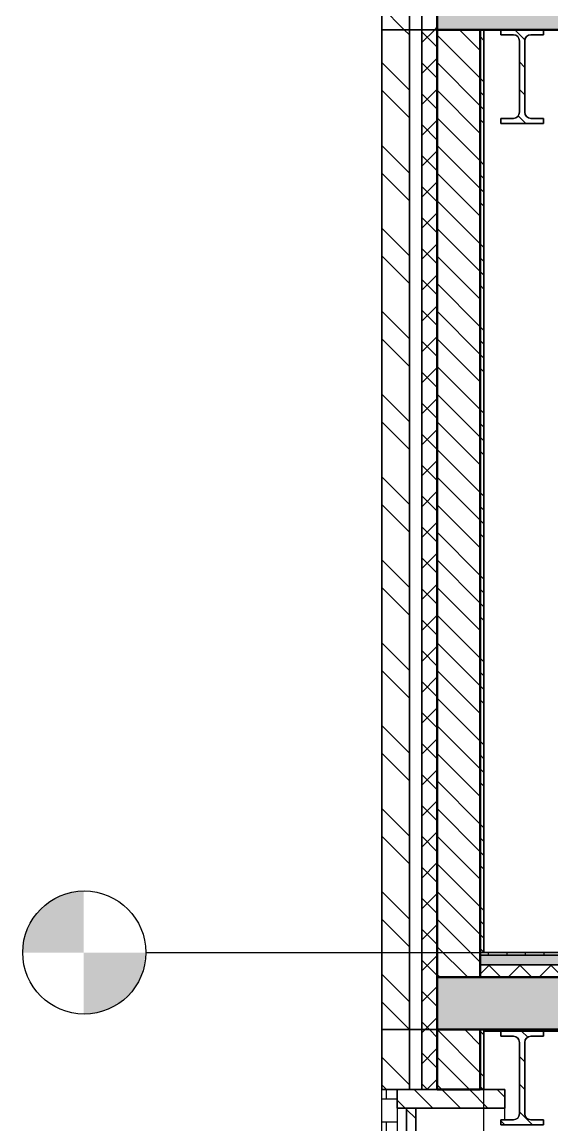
# Model space of a CAD drawing. Header units: millimetres. Extents: x -100 to 224448, y 0 to 22177.
# Drawn here: x 154666 to 156388, y 13040 to 16625 of the extents above; entities that cross this region are included whole.
import ezdxf

# ---------------------------------------------------------------- set-up
doc = ezdxf.new("R2010")
doc.units = ezdxf.units.MM
doc.linetypes.add('DASHED', pattern=[19.05, 12.7, -6.35])
doc.layers.get('0').update_dxf_attribs({"true_color": 0xdfdfdf})
for name, color, linetype in [('Background_0', 7, 'Continuous'), ('Background_Front bricks', 7, 'Continuous'), ('Background_GLASS', 161, 'Continuous'), ('Background_WINDOW_FRAME', 253, 'Continuous'), ('Boundary_0', 7, 'Continuous'), ('Boundary_Air', 7, 'Continuous'), ('Boundary_Cavity Wall_ Front', 7, 'Continuous'), ('Boundary_Floor_ Ceramic Tiles', 7, 'Continuous'), ('Boundary_Front bricks', 7, 'Continuous'), ('Boundary_GLASS', 161, 'Continuous'), ('Boundary_Gypsum Board', 54, 'Continuous'), ('Boundary_Insulation_ Extruded Polystyrene', 42, 'Continuous'), ('Boundary_Insulation_ Polyurethane Foam', 42, 'Continuous'), ('Boundary_Screed', 7, 'Continuous'), ('Boundary_WINDOW_FRAME', 253, 'Continuous'), ('Elevation_Front bricks', 7, 'Continuous'), ('Elevation_Gypsum Board', 7, 'Continuous'), ('Fill_0', 7, 'Continuous'), ('Fill_Concrete_ Reinforced', 85, 'Continuous'), ('Fill_Floor_ Ceramic Tiles', 251, 'Continuous'), ('Fill_Front bricks', 7, 'Continuous'), ('Fill_GLASS', 161, 'Continuous'), ('Fill_Gypsum Board', 251, 'Continuous'), ('Fill_Insulation_ Extruded Polystyrene', 42, 'Continuous'), ('Fill_Insulation_ Polyurethane Foam', 42, 'Continuous'), ('Fill_Screed', 251, 'Continuous'), ('Fill_Supporting Wall_ Brick', 11, 'Continuous'), ('Fill_WINDOW_FRAME', 253, 'Continuous'), ('Viewport border', 7, 'Continuous')]:
    doc.layers.add(name, color=color, linetype=linetype)
for name, color, linetype, lineweight in [('Background_Air', 7, 'Continuous', 9), ('Background_Concrete_ Reinforced', 7, 'Continuous', 9), ('Background_Floor_ Ceramic Tiles', 7, 'Continuous', 9), ('Background_Gypsum Board', 7, 'Continuous', 9), ('Background_Insulation_ Extruded Polystyrene', 7, 'Continuous', 9), ('Background_Insulation_ Polyurethane Foam', 7, 'Continuous', 9), ('Background_Screed', 7, 'Continuous', 9), ('Background_Supporting Wall_ Brick', 7, 'Continuous', 9), ('Boundary_Concrete_ Reinforced', 99, 'Continuous', 50), ('Boundary_Supporting Wall_ Brick', 14, 'Continuous', 50)]:
    doc.layers.add(name, color=color, linetype=linetype, lineweight=lineweight)
doc.layers.add('BIM_ROOM_LINES', color=7, linetype='Continuous', plot=False)
doc.styles.get("Standard").update_dxf_attribs({"font": 'arial.ttf'})
pattern_1 = [(45, (-3002.4, -5250), (-44.90128, 44.90128), [])]
pattern_2 = [(45, (-3002.4, -5250), (-50.28943, 50.28943), []), (135, (-3002.4, -5250), (-50.28943, -50.28943), [])]
pattern_3 = [(45, (-3002.4, -5250), (-134.7038, 134.7038), []), (45, (-2957.5, -5250), (-134.7038, 134.7038), []), (45, (-2912.6, -5250), (-134.7038, 134.7038), []), (45, (-2867.7, -5250), (-134.7038, 134.7038), [])]
pattern_4 = [(15, (-3002.4, -5250), (287.368, 497.736), [50.8, -355.6]), (105, (-3002.4, -5250), (-497.736, 287.368), [50.8, -355.6]), (150, (-2953.33, -5236.85), (-392.5523, -105.184), [71.842, -502.894]), (15, (-3012.5, -5016.04), (287.368, 497.736), [50.8, -355.6]), (60, (-2981.4, -5034), (-105.184, 392.5523), [35.921, -538.8154]), (150, (-2981.4, -5034), (-392.5523, -105.184), [35.921, -538.8154]), (15, (-2891.6, -4878.46), (287.368, 497.736), [71.842, -334.558]), (60, (-2891.6, -4878.46), (-105.184, 392.5523), [50.8, -523.9364]), (150, (-2822.2, -4859.87), (-392.5523, -105.184), [50.8, -523.9364]), (105, (-2758.8, -5079.55), (-497.736, 287.368), [50.8, -355.6]), (60, (-2758.82, -5079.55), (-105.184, 392.5523), [35.921, -538.8154]), (150, (-2740.86, -5048.44), (-392.5523, -105.184), [35.921, -538.8154]), (15, (-2979.63, -5138.7), (287.368, 497.736), [25.4, -340.36]), (15, (-2711.5, -4961.7), (287.368, 497.736), [25.4, -340.36]), (105, (-2847.33, -4945.5), (-497.736, 287.368), [25.4, -340.36]), (150, (-2739.1, -5153.15), (-392.5523, -105.184), [35.921, -538.8154]), (150, (-2983.15, -4929.3), (-392.5523, -105.184), [35.921, -538.8154]), (60, (-2852.9, -5071.9), (-105.184, 392.5523), [35.921, -538.8154]), (105, (-2880.6, -5164.77), (-497.736, 287.368), [6.35, -400.05]), (105, (-2906.6, -4994.24), (-497.736, 287.368), [6.35, -400.05]), (105, (-2740.65, -4877.46), (-497.736, 287.368), [6.35, -400.05]), (105, (-2678.64, -5084.36), (-497.736, 287.368), [6.35, -400.05])]
pattern_5 = [(45, (-3002.4, -5250), (-134.7038, 134.7038), []), (45, (-2912.6, -5250), (-134.7038, 134.7038), [])]

# ---------------------------------------------------------------- blocks, each defined once
blk = doc.blocks.new('_StoryIndicator')
h = blk.add_hatch(color=256)
h.paths.add_polyline_path([(-198.9, 0.4), (1.1, 0.4), (1.1, 200.4, 0.414214)])
h.paths.add_polyline_path([(201.1, 0.4), (1.1, 0.4), (1.1, -199.6, 0.414214)])
blk.add_line((-200, 0), (-800, 0))
blk.add_circle((-1.1, -0.4), 200)
for tag, p in [('STORYNAME', (346.3, 56.7)), ('STORYELEVATION', (350.5, -171.6))]:
    blk.add_attdef(tag, p, '', height=100)
blk = doc.blocks.new("CC'__section__..%5CMainBuilding.dwg", base_point=(1833.3, -9100))
at = {"layer": 'Elevation_Front bricks'}
h = blk.add_hatch(dxfattribs=at)
h.set_pattern_fill('V_MASONRY300x75', color=256, scale=10, style=0)
h.paths.add_polyline_path([(3052.4, 1755), (3052.4, 3995), (3052.4, 4055), (3002.4, 4055), (3002.4, 1695), (3052.4, 1695)])
at = {"layer": 'Elevation_Gypsum Board'}
h = blk.add_hatch(dxfattribs=at)
h.set_pattern_fill('DOTS2', color=256, scale=30, style=0)
h.paths.add_polyline_path([(3428.4, 4245), (3441.1, 4245), (3467.4, 4245), (3473.6, 4245), (3475.7, 4245), (3488.4, 4245), (3527.9, 4245), (3582.4, 4245), (9693.4, 4245), (9708.4, 4245), (9747.9, 4245), (9808.4, 4245), (9826.2, 4245), (9886.9, 4245), (9934.4, 4245), (9941.4, 4245), (16052.4, 4245), (16052.4, 4250), (3334.4, 4250), (3334.4, 4245), (3388.9, 4245)])
at = {"layer": 'Fill_0', "extrusion": (-9.09109e-30, 2.17829e-30, -1)}
h = blk.add_hatch(dxfattribs=at)
h.set_pattern_fill('ANSI31', color=256, scale=20, style=0)
h.set_pattern_definition(pattern_1)
edge = h.paths.add_edge_path()
edge.add_line((-3527.9, 7500), (-3388.9, 7500))
edge.add_line((-3388.9, 7500), (-3388.9, 7483.3))
edge.add_line((-3388.9, 7483.3), (-3429.8, 7483.3))
edge.add_spline(control_points=[(-3429.8, 7483.3), (-3449.7, 7483.3), (-3449.7, 7463.4)], knot_values=[-0.785398, -0.785398, -0.785398, 0.785398, 0.785398, 0.785398], weights=[1, 0.707107, 1], degree=2, periodic=0)
edge.add_line((-3449.7, 7463.4), (-3449.7, 7231.6))
edge.add_spline(control_points=[(-3449.7, 7231.6), (-3449.7, 7211.7), (-3429.8, 7211.7)], knot_values=[-0.785398, -0.785398, -0.785398, 0.785398, 0.785398, 0.785398], weights=[1, 0.707107, 1], degree=2, periodic=0)
edge.add_line((-3429.8, 7211.7), (-3388.9, 7211.7))
edge.add_line((-3388.9, 7211.7), (-3388.9, 7195))
edge.add_line((-3388.9, 7195), (-3527.9, 7195))
edge.add_line((-3527.9, 7195), (-3527.9, 7211.7))
edge.add_line((-3527.9, 7211.7), (-3487, 7211.7))
edge.add_spline(control_points=[(-3487, 7211.7), (-3467.1, 7211.7), (-3467.1, 7231.6)], knot_values=[-0.785398, -0.785398, -0.785398, 0.785398, 0.785398, 0.785398], weights=[1, 0.707107, 1], degree=2, periodic=0)
edge.add_line((-3467.1, 7231.6), (-3467.1, 7463.4))
edge.add_spline(control_points=[(-3467.1, 7463.4), (-3467.1, 7483.3), (-3487, 7483.3)], knot_values=[-0.785398, -0.785398, -0.785398, 0.785398, 0.785398, 0.785398], weights=[1, 0.707107, 1], degree=2, periodic=0)
edge.add_line((-3487, 7483.3), (-3527.9, 7483.3))
edge.add_line((-3527.9, 7483.3), (-3527.9, 7500))
at = {"layer": 'Fill_0', "extrusion": (6.06072e-30, -1.01962e-30, -1)}
h = blk.add_hatch(dxfattribs=at)
h.set_pattern_fill('ANSI31', color=256, scale=20, style=0)
h.set_pattern_definition(pattern_1)
edge = h.paths.add_edge_path()
edge.add_line((-3388.9, 4228.3), (-3429.8, 4228.3))
edge.add_spline(control_points=[(-3429.8, 4228.3), (-3449.7, 4228.3), (-3449.7, 4208.4)], knot_values=[-0.785398, -0.785398, -0.785398, 0.785398, 0.785398, 0.785398], weights=[1, 0.707107, 1], degree=2, periodic=0)
edge.add_line((-3449.7, 4208.4), (-3449.7, 3976.6))
edge.add_spline(control_points=[(-3449.7, 3976.6), (-3449.7, 3956.7), (-3429.8, 3956.7)], knot_values=[-0.785398, -0.785398, -0.785398, 0.785398, 0.785398, 0.785398], weights=[1, 0.707107, 1], degree=2, periodic=0)
edge.add_line((-3429.8, 3956.7), (-3388.9, 3956.7))
edge.add_line((-3388.9, 3956.7), (-3388.9, 3940))
edge.add_line((-3388.9, 3940), (-3527.9, 3940))
edge.add_line((-3527.9, 3940), (-3527.9, 3956.7))
edge.add_line((-3527.9, 3956.7), (-3487, 3956.7))
edge.add_spline(control_points=[(-3487, 3956.7), (-3467.1, 3956.7), (-3467.1, 3976.6)], knot_values=[-0.785398, -0.785398, -0.785398, 0.785398, 0.785398, 0.785398], weights=[1, 0.707107, 1], degree=2, periodic=0)
edge.add_line((-3467.1, 3976.6), (-3467.1, 4208.4))
edge.add_spline(control_points=[(-3467.1, 4208.4), (-3467.1, 4228.3), (-3487, 4228.3)], knot_values=[-0.785398, -0.785398, -0.785398, 0.785398, 0.785398, 0.785398], weights=[1, 0.707107, 1], degree=2, periodic=0)
edge.add_line((-3487, 4228.3), (-3527.9, 4228.3))
edge.add_line((-3527.9, 4228.3), (-3527.9, 4245))
edge.add_line((-3527.9, 4245), (-3388.9, 4245))
edge.add_line((-3388.9, 4245), (-3388.9, 4228.3))
at = {"layer": 'Fill_Concrete_ Reinforced', "extrusion": (0, 0, -1)}
h = blk.add_hatch(dxfattribs=at)
h.set_pattern_fill('CONCRETE1', color=256, scale=20, angle=15, style=0)
h.set_pattern_definition(pattern_4)
h.paths.add_polyline_path([(-21382.4, 7500), (-21382.4, 7670), (-21242.4, 7670), (-3322.4, 7670), (-3182.4, 7670), (-3182.4, 7500)])
h = blk.add_hatch(dxfattribs=at)
h.set_pattern_fill('CONCRETE1', color=256, scale=20, angle=15, style=0)
h.set_pattern_definition(pattern_4)
h.paths.add_polyline_path([(-21382.4, 4250), (-21382.4, 4420), (-21242.4, 4420), (-3322.4, 4420), (-3182.4, 4420), (-3182.4, 4250)])
at = {"layer": 'Fill_Floor_ Ceramic Tiles', "extrusion": (0, 0, -1)}
h = blk.add_hatch(dxfattribs=at)
h.set_pattern_fill('_USER', color=256, scale=60, angle=90, style=0, pattern_type=0)
h.set_pattern_definition([(90, (-3002.4, -5250), (-60, -2e-13), [])])
h.paths.add_polyline_path([(-3322.4, 4500), (-3322.4, 4492), (-21242.4, 4492), (-21242.4, 4500)])
at = {"layer": 'Fill_Front bricks', "extrusion": (0, 0, -1)}
h = blk.add_hatch(dxfattribs=at)
h.set_pattern_fill('ANSI32', color=256, scale=20, style=0)
h.set_pattern_definition(pattern_5)
h.paths.add_polyline_path([(-3002.4, 7500), (-3092.4, 7500), (-3092.4, 8195), (-3002.4, 8195)])
h = blk.add_hatch(dxfattribs=at)
h.set_pattern_fill('ANSI32', color=256, scale=20, style=0)
h.set_pattern_definition(pattern_5)
h.paths.add_polyline_path([(-3002.4, 4250), (-3092.4, 4250), (-3092.4, 7500), (-3002.4, 7500)])
h = blk.add_hatch(dxfattribs=at)
h.set_pattern_fill('ANSI32', color=256, scale=20, style=0)
h.set_pattern_definition(pattern_5)
h.paths.add_polyline_path([(-3002.4, 4055), (-3092.4, 4055), (-3092.4, 4250), (-3002.4, 4250)])
at = {"layer": 'Fill_GLASS', "extrusion": (0, 0, -1)}
h = blk.add_hatch(dxfattribs=at)
h.set_pattern_fill('ANSI31', color=256, scale=20, style=0)
h.set_pattern_definition(pattern_1)
h.paths.add_polyline_path([(-3082.4, 3995), (-3082.4, 1755), (-3112.4, 1755), (-3112.4, 3995)])
at = {"layer": 'Fill_Gypsum Board', "extrusion": (0, 0, -1)}
h = blk.add_hatch(dxfattribs=at)
h.set_pattern_fill('ANSI34', color=256, scale=10, style=0)
h.set_pattern_definition(pattern_3)
h.paths.add_polyline_path([(-3334.4, 7500), (-3322.4, 7500), (-3322.4, 4500), (-3334.4, 4500)])
h = blk.add_hatch(dxfattribs=at)
h.set_pattern_fill('ANSI34', color=256, scale=10, style=0)
h.set_pattern_definition(pattern_3)
h.paths.add_polyline_path([(-3334.4, 4250), (-3322.4, 4250), (-3322.4, 4055), (-3334.4, 4055)])
at = {"layer": 'Fill_Insulation_ Extruded Polystyrene', "extrusion": (0, 0, -1)}
h = blk.add_hatch(dxfattribs=at)
h.set_pattern_fill('INSULATION', color=256, scale=20, style=0)
h.set_pattern_definition(pattern_2)
h.paths.add_polyline_path([(-3322.4, 4460), (-3322.4, 4420), (-21242.4, 4420), (-21242.4, 4460)])
at = {"layer": 'Fill_Insulation_ Polyurethane Foam', "extrusion": (0, 0, -1)}
h = blk.add_hatch(dxfattribs=at)
h.set_pattern_fill('INSULATION', color=256, scale=20, style=0)
h.set_pattern_definition(pattern_2)
h.paths.add_polyline_path([(-3132.4, 7500), (-3182.4, 7500), (-3182.4, 7670), (-3182.4, 8195), (-3132.4, 8195)])
h = blk.add_hatch(dxfattribs=at)
h.set_pattern_fill('INSULATION', color=256, scale=20, style=0)
h.set_pattern_definition(pattern_2)
h.paths.add_polyline_path([(-3132.4, 4250), (-3182.4, 4250), (-3182.4, 4420), (-3182.4, 7500), (-3132.4, 7500)])
h = blk.add_hatch(dxfattribs=at)
h.set_pattern_fill('INSULATION', color=256, scale=20, style=0)
h.set_pattern_definition(pattern_2)
h.paths.add_polyline_path([(-3132.4, 4055), (-3182.4, 4055), (-3182.4, 4250), (-3132.4, 4250)])
at = {"layer": 'Fill_Screed', "extrusion": (0, 0, -1)}
h = blk.add_hatch(dxfattribs=at)
h.set_pattern_fill('SCREED', color=256, scale=20, angle=15, style=0)
h.set_pattern_definition([(15, (-3002.4, -5250), (915.6406, 508.3053), [-127, 0, -381, 0]), (15, (-3005.69, -5237.73), (915.6406, 508.3053), [-50.8, 0, -177.8, 0, -91.44, 0, -381, 0]), (15, (-3008.97, -5225.47), (915.6406, 508.3053), [-25.4, 0, -127, 0, -127, 0, -279.4, 0, -91.44, 0]), (15, (-3012.26, -5213.2), (915.6406, 508.3053), [-91.44, 0, -406.4, 0]), (15, (-3015.55, -5200.93), (915.6406, 508.3053), [-304.8, 0, -304.8, 0]), (15, (-3018.84, -5188.66), (915.6406, 508.3053), [-431.8, 0]), (15, (-3022.12, -5176.4), (915.6406, 508.3053), [-127, 0, -558.8, 0]), (15, (-3025.4, -5164.13), (915.6406, 508.3053), [-177.8, 0, -101.6, 0]), (15, (-3028.7, -5151.86), (915.6406, 508.3053), [-254, 0]), (15, (-3035.27, -5127.33), (915.6406, 508.3053), [-35.56, 0, -381, 0, -228.6, 0]), (15, (-3038.56, -5115.06), (915.6406, 508.3053), [-50.8, 0, -5.08, 0, -127, 0]), (15, (-3041.84, -5102.8), (915.6406, 508.3053), [-25.4, 0, -330.2, 0, -381, 0]), (15, (-3045.13, -5090.53), (915.6406, 508.3053), [-254, 0]), (15, (-3048.42, -5078.26), (915.6406, 508.3053), [-127, 0, -533.4, 0]), (15, (-3055, -5053.72), (915.6406, 508.3053), [-609.6, 0]), (15, (-3058.28, -5041.46), (915.6406, 508.3053), [-127, 0, -10.16, 0, -177.8, 0]), (15, (-3061.57, -5029.2), (915.6406, 508.3053), [-35.56, 0, -254, 0, -101.6, 0, -177.8, 0, -203.2, 0]), (15, (-3064.85, -5016.92), (915.6406, 508.3053), [-76.2, 0, -101.6, 0, -254, 0, -10.16, 0, -127, 0]), (15, (-3068.14, -5004.65), (915.6406, 508.3053), [-254, 0])])
h.paths.add_polyline_path([(-3322.4, 4492), (-3322.4, 4460), (-21242.4, 4460), (-21242.4, 4492)])
at = {"layer": 'Fill_Supporting Wall_ Brick', "extrusion": (0, 0, -1)}
h = blk.add_hatch(dxfattribs=at)
h.set_pattern_fill('ANSI31', color=256, scale=20, style=0)
h.set_pattern_definition(pattern_1)
h.paths.add_polyline_path([(-3182.4, 4420), (-3322.4, 4420), (-3322.4, 4500), (-3322.4, 7500), (-3182.4, 7500)])
h = blk.add_hatch(dxfattribs=at)
h.set_pattern_fill('ANSI31', color=256, scale=20, style=0)
h.set_pattern_definition(pattern_1)
h.paths.add_polyline_path([(-3182.4, 4055), (-3322.4, 4055), (-3322.4, 4250), (-3182.4, 4250)])
at = {"layer": 'Fill_WINDOW_FRAME', "extrusion": (0, 0, -1)}
h = blk.add_hatch(dxfattribs=at)
h.set_pattern_fill('ANSI31', color=256, scale=20, style=0)
h.set_pattern_definition(pattern_1)
h.paths.add_polyline_path([(-3052.4, 4055), (-3052.4, 3995), (-3402.4, 3995), (-3402.4, 4055)])
blk.add_line((2834.4, 4500), (21730.4, 4500))
blk.add_line((2834.4, 4500), (21730.4, 4500))
at = {"linetype": 'DASHED', "extrusion": (0, 1, 0)}
blk.add_line((3428.4, 4245), (3428.4, 4245), dxfattribs=at)
at = {"layer": 'Background_0', "extrusion": (0, 1, 0)}
for p, q in [((3334.4, 4500), (3334.4, 7500)), ((3527.9, 7500), (3388.9, 7500)), ((3388.9, 7500), (3388.9, 7483.3)), ((3527.9, 7483.3), (3527.9, 7500)), ((3388.9, 7483.3), (3429.8, 7483.3)), ((3449.7, 7463.4), (3449.7, 7231.6)), ((3467.1, 7231.6), (3467.1, 7463.4)), ((3487, 7483.3), (3527.9, 7483.3)), ((3429.8, 7211.7), (3388.9, 7211.7)), ((3388.9, 7211.7), (3388.9, 7195)), ((3527.9, 7211.7), (3487, 7211.7)), ((3527.9, 7195), (3527.9, 7211.7)), ((3388.9, 7195), (3527.9, 7195)), ((3334.4, 4055), (3334.4, 4245)), ((3334.4, 4245), (3334.4, 4245)), ((3334.4, 4245), (3334.4, 4245)), ((3334.4, 4245), (3582.4, 4245)), ((3334.4, 4245), (3428.4, 4245)), ((3334.4, 4245), (3582.4, 4245)), ((3467.4, 4245), (3388.9, 4245)), ((3527.9, 4245), (3388.9, 4245)), ((3388.9, 4245), (3388.9, 4228.3)), ((3388.9, 4245), (3527.9, 4245)), ((3428.4, 4245), (3441.1, 4245)), ((3475.7, 4245), (3441.1, 4245)), ((3467.4, 4245), (9808.4, 4245)), ((3473.6, 4245), (3488.4, 4245)), ((3488.4, 4245), (3582.4, 4245)), ((3527.9, 4245), (9747.9, 4245)), ((3527.9, 4245), (9747.9, 4245)), ((3527.9, 4228.3), (3527.9, 4245)), ((3388.9, 4228.3), (3429.8, 4228.3)), ((3449.7, 4208.4), (3449.7, 3976.6)), ((3467.1, 3976.6), (3467.1, 4208.4)), ((3487, 4228.3), (3527.9, 4228.3)), ((3429.8, 3956.7), (3388.9, 3956.7)), ((3388.9, 3956.7), (3388.9, 3940)), ((3527.9, 3956.7), (3487, 3956.7)), ((3527.9, 3940), (3527.9, 3956.7)), ((3388.9, 3940), (3527.9, 3940))]:
    blk.add_line(p, q, dxfattribs=at)
at = {"layer": 'Background_0', "extrusion": (0, 0, -1)}
for centre, start, end in [((-3429.8, 7463.4), 90, 180), ((-3487, 7463.4), 0, 90), ((-3429.8, 7231.6), 180, 270), ((-3487, 7231.6), 270, 0), ((-3429.8, 4208.4), 90, 180), ((-3487, 4208.4), 0, 90), ((-3429.8, 3976.6), 180, 270), ((-3487, 3976.6), 270, 0)]:
    blk.add_arc(centre, 19.9, start, end, dxfattribs=at)
at = {"layer": 'Background_Air', "extrusion": (0, 1, 0)}
for p, q in [((3092.4, 8195), (3092.4, 7500)), ((3132.4, 7500), (3132.4, 8195)), ((3092.4, 7500), (3132.4, 7500)), ((3132.4, 7500), (3092.4, 7500)), ((3092.4, 7500), (3092.4, 4250)), ((3132.4, 4250), (3132.4, 7500)), ((3132.4, 4250), (3092.4, 4250)), ((3092.4, 4250), (3132.4, 4250)), ((3092.4, 4250), (3092.4, 4055)), ((3132.4, 4055), (3132.4, 4250)), ((3092.4, 4055), (3132.4, 4055))]:
    blk.add_line(p, q, dxfattribs=at)
at = {"layer": 'Background_Concrete_ Reinforced', "extrusion": (0, 1, 0)}
for p, q in [((3182.4, 7670), (3182.4, 7500)), ((3182.4, 7500), (21382.4, 7500)), ((3322.4, 4420), (3182.4, 4420)), ((3182.4, 4420), (3182.4, 4250)), ((21242.4, 4420), (3322.4, 4420)), ((3182.4, 4250), (21382.4, 4250))]:
    blk.add_line(p, q, dxfattribs=at)
at = {"layer": 'Background_Floor_ Ceramic Tiles', "extrusion": (0, 1, 0)}
for p, q in [((3322.4, 4500), (3322.4, 4492)), ((21242.4, 4500), (3322.4, 4500)), ((3322.4, 4492), (21242.4, 4492))]:
    blk.add_line(p, q, dxfattribs=at)
at = {"layer": 'Background_Front bricks', "extrusion": (0, 1, 0)}
for p, q in [((3002.4, 8195), (3002.4, 7500)), ((3092.4, 7500), (3092.4, 8195)), ((3092.4, 7500), (3002.4, 7500)), ((3002.4, 7500), (3092.4, 7500)), ((3002.4, 7500), (3002.4, 4250)), ((3092.4, 4250), (3092.4, 7500)), ((3002.4, 4250), (3092.4, 4250)), ((3092.4, 4250), (3002.4, 4250)), ((3002.4, 4250), (3002.4, 4055)), ((3092.4, 4055), (3092.4, 4250)), ((3002.4, 1695), (3002.4, 4055)), ((3002.4, 4055), (3092.4, 4055))]:
    blk.add_line(p, q, dxfattribs=at)
at = {"layer": 'Background_GLASS', "extrusion": (0, 1, 0)}
for p, q in [((3112.4, 3995), (3082.4, 3995)), ((3082.4, 3995), (3082.4, 1755)), ((3112.4, 1755), (3112.4, 3995))]:
    blk.add_line(p, q, dxfattribs=at)
at = {"layer": 'Background_Gypsum Board', "extrusion": (0, 1, 0)}
for p, q in [((3322.4, 7500), (3322.4, 4500)), ((3334.4, 7500), (3322.4, 7500)), ((3334.4, 4500), (3334.4, 7500)), ((3322.4, 4500), (3334.4, 4500)), ((3334.4, 4500), (3334.4, 4500)), ((3322.4, 4250), (3322.4, 4055)), ((3334.4, 4250), (3322.4, 4250)), ((3334.4, 4250), (3334.4, 4245)), ((3334.4, 4055), (3334.4, 4250)), ((3322.4, 4055), (3334.4, 4055))]:
    blk.add_line(p, q, dxfattribs=at)
at = {"layer": 'Background_Insulation_ Extruded Polystyrene', "extrusion": (0, 1, 0)}
for p, q in [((3322.4, 4460), (3322.4, 4420)), ((21242.4, 4460), (3322.4, 4460)), ((3322.4, 4420), (21242.4, 4420))]:
    blk.add_line(p, q, dxfattribs=at)
at = {"layer": 'Background_Insulation_ Polyurethane Foam', "extrusion": (0, 1, 0)}
for p, q in [((3132.4, 8195), (3132.4, 7500)), ((3182.4, 7500), (3182.4, 7670)), ((3132.4, 7500), (3132.4, 4250)), ((3132.4, 7500), (3182.4, 7500)), ((3182.4, 7500), (3132.4, 7500)), ((3182.4, 4420), (3182.4, 7500)), ((3182.4, 4250), (3182.4, 4420)), ((3182.4, 4250), (3132.4, 4250)), ((3132.4, 4250), (3182.4, 4250)), ((3132.4, 4250), (3132.4, 4055)), ((3182.4, 4055), (3182.4, 4250)), ((3132.4, 4055), (3182.4, 4055))]:
    blk.add_line(p, q, dxfattribs=at)
at = {"layer": 'Background_Screed', "extrusion": (0, 1, 0)}
for p, q in [((21242.4, 4492), (3322.4, 4492)), ((3322.4, 4492), (3322.4, 4460)), ((3322.4, 4460), (21242.4, 4460))]:
    blk.add_line(p, q, dxfattribs=at)
at = {"layer": 'Background_Supporting Wall_ Brick', "extrusion": (0, 1, 0)}
for p, q in [((3322.4, 7500), (3182.4, 7500)), ((3182.4, 7500), (3182.4, 4420)), ((3322.4, 4500), (3322.4, 7500)), ((3322.4, 4420), (3322.4, 4500)), ((3182.4, 4420), (3322.4, 4420)), ((3182.4, 4250), (3182.4, 4055)), ((3322.4, 4250), (3182.4, 4250)), ((3322.4, 4055), (3322.4, 4250)), ((3182.4, 4055), (3322.4, 4055))]:
    blk.add_line(p, q, dxfattribs=at)
at = {"layer": 'Background_WINDOW_FRAME', "extrusion": (0, 1, 0)}
for p, q in [((3334.4, 7305), (3334.4, 7305)), ((3334.4, 7305), (3334.4, 7305)), ((3334.4, 7305), (3334.4, 7305)), ((3334.4, 7305), (3334.4, 7305)), ((3334.4, 7305), (3334.4, 7305)), ((3334.4, 7305), (3334.4, 7305)), ((3334.4, 7305), (3334.4, 7305)), ((3334.4, 7305), (3334.4, 7305)), ((3334.4, 7305), (3334.4, 7305)), ((3334.4, 7305), (3334.4, 7305)), ((3334.4, 7305), (3334.4, 7305)), ((3334.4, 7305), (3334.4, 7305)), ((3334.4, 7305), (3334.4, 7305)), ((3334.4, 7305), (3334.4, 7305)), ((3334.4, 7305), (3334.4, 7305)), ((3334.4, 7305), (3334.4, 7305)), ((3334.4, 7305), (3334.4, 7305)), ((3334.4, 7305), (3334.4, 7305)), ((3334.4, 7305), (3334.4, 7305)), ((3334.4, 7305), (3334.4, 7305)), ((3334.4, 7305), (3334.4, 7305)), ((3334.4, 7305), (3334.4, 7305)), ((3334.4, 7305), (3334.4, 7305)), ((3334.4, 7305), (3334.4, 7305)), ((3334.4, 7305), (3334.4, 7305)), ((3334.4, 4945), (3334.4, 4945)), ((3402.4, 4055), (3052.4, 4055)), ((3052.4, 4055), (3052.4, 3995)), ((3334.4, 4055), (3402.4, 4055)), ((3402.4, 4055), (3334.4, 4055)), ((3334.4, 4055), (3334.4, 4055)), ((3334.4, 4055), (3334.4, 4055)), ((3334.4, 4055), (3334.4, 4055)), ((3334.4, 4055), (3334.4, 4055)), ((3334.4, 4055), (3334.4, 4055)), ((3334.4, 4055), (3334.4, 4055)), ((3334.4, 4055), (3334.4, 4055)), ((3334.4, 4055), (3334.4, 4055)), ((3334.4, 4055), (3334.4, 4055)), ((3334.4, 4055), (3334.4, 4055)), ((3334.4, 4055), (3334.4, 4055)), ((3334.4, 4055), (3334.4, 4055)), ((3334.4, 4055), (3334.4, 4055)), ((3334.4, 4055), (3334.4, 4055)), ((3334.4, 4055), (3334.4, 4055)), ((3402.4, 4055), (3334.4, 4055)), ((3334.4, 4055), (3334.4, 4055)), ((3334.4, 4055), (3334.4, 4055)), ((3334.4, 4055), (3402.4, 4055)), ((3402.4, 3956.7), (3402.4, 4055)), ((3402.4, 3956.7), (3402.4, 4055)), ((3402.4, 3995), (3402.4, 4055)), ((3402.4, 3995), (3402.4, 4055)), ((3402.4, 3995), (3402.4, 4055)), ((3052.4, 3995), (3052.4, 1755)), ((3052.4, 3995), (3402.4, 3995))]:
    blk.add_line(p, q, dxfattribs=at)
at = {"layer": 'BIM_ROOM_LINES', "extrusion": (0, 1, 0)}
for p, q in [((3334.4, 4500), (3334.4, 7500)), ((3334.4, 7500), (21230.4, 7500)), ((21230.4, 4500), (3334.4, 4500)), ((3334.4, 4245), (3334.4, 4250)), ((3334.4, 4250), (21230.4, 4250)), ((3334.4, 1250), (3334.4, 4250))]:
    blk.add_line(p, q, dxfattribs=at)
at = {"layer": 'Boundary_0', "extrusion": (0, 1, 0)}
for p, q in [((3388.9, 7483.3), (3388.9, 7500)), ((3388.9, 7500), (3527.9, 7500)), ((3527.9, 7500), (3527.9, 7483.3)), ((3429.8, 7483.3), (3388.9, 7483.3)), ((3449.7, 7231.6), (3449.7, 7463.4)), ((3467.1, 7463.4), (3467.1, 7231.6)), ((3527.9, 7483.3), (3487, 7483.3)), ((3388.9, 7195), (3388.9, 7211.7)), ((3388.9, 7211.7), (3429.8, 7211.7)), ((3487, 7211.7), (3527.9, 7211.7)), ((3527.9, 7211.7), (3527.9, 7195)), ((3527.9, 7195), (3388.9, 7195)), ((3388.9, 4228.3), (3388.9, 4245)), ((3388.9, 4245), (3527.9, 4245)), ((3527.9, 4245), (3527.9, 4228.3)), ((3429.8, 4228.3), (3388.9, 4228.3)), ((3449.7, 3976.6), (3449.7, 4208.4)), ((3467.1, 4208.4), (3467.1, 3976.6)), ((3527.9, 4228.3), (3487, 4228.3)), ((3388.9, 3940), (3388.9, 3956.7)), ((3388.9, 3956.7), (3429.8, 3956.7)), ((3487, 3956.7), (3527.9, 3956.7)), ((3527.9, 3956.7), (3527.9, 3940)), ((3527.9, 3940), (3388.9, 3940))]:
    blk.add_line(p, q, dxfattribs=at)
at = {"layer": 'Boundary_0'}
for centre, start, end in [((3429.8, 7463.4), 0, 90), ((3487, 7463.4), 90, 180), ((3429.8, 7231.6), 270, 0), ((3487, 7231.6), 180, 270), ((3429.8, 4208.4), 0, 90), ((3487, 4208.4), 90, 180), ((3429.8, 3976.6), 270, 0), ((3487, 3976.6), 180, 270)]:
    blk.add_arc(centre, 19.9, start, end, dxfattribs=at)
at = {"layer": 'Boundary_Air', "extrusion": (0, 1, 0)}
for p, q in [((3092.4, 7500), (3092.4, 8195)), ((3132.4, 8195), (3132.4, 7500)), ((3092.4, 4250), (3092.4, 7500)), ((3092.4, 7500), (3132.4, 7500)), ((3132.4, 7500), (3092.4, 7500)), ((3132.4, 7500), (3132.4, 4250)), ((3092.4, 4055), (3092.4, 4250)), ((3092.4, 4250), (3132.4, 4250)), ((3132.4, 4250), (3092.4, 4250)), ((3132.4, 4250), (3132.4, 4055)), ((3132.4, 4055), (3092.4, 4055))]:
    blk.add_line(p, q, dxfattribs=at)
at = {"layer": 'Boundary_Cavity Wall_ Front', "extrusion": (0, 1, 0)}
for p, q in [((3002.4, 4055), (3002.4, 8195)), ((3182.4, 7670), (3182.4, 7500)), ((3182.4, 7500), (3334.4, 7500)), ((3334.4, 7500), (3334.4, 4500)), ((3334.4, 4500), (3322.4, 4500)), ((3322.4, 4500), (3322.4, 4420)), ((3322.4, 4420), (3182.4, 4420)), ((3182.4, 4420), (3182.4, 4250)), ((3182.4, 4250), (3334.4, 4250)), ((3334.4, 4250), (3334.4, 4055)), ((3334.4, 4055), (3002.4, 4055))]:
    blk.add_line(p, q, dxfattribs=at)
at = {"layer": 'Boundary_Concrete_ Reinforced', "extrusion": (0, 1, 0)}
for p, q in [((3182.4, 7500), (3182.4, 7670)), ((21382.4, 7500), (3182.4, 7500)), ((3182.4, 4250), (3182.4, 4420)), ((3182.4, 4420), (3322.4, 4420)), ((3322.4, 4420), (21242.4, 4420)), ((21382.4, 4250), (3182.4, 4250))]:
    blk.add_line(p, q, dxfattribs=at)
at = {"layer": 'Boundary_Floor_ Ceramic Tiles', "extrusion": (0, 1, 0)}
for p, q in [((3322.4, 4500), (21242.4, 4500)), ((3322.4, 4492), (3322.4, 4500)), ((21242.4, 4492), (3322.4, 4492))]:
    blk.add_line(p, q, dxfattribs=at)
at = {"layer": 'Boundary_Front bricks', "extrusion": (0, 1, 0)}
for p, q in [((3002.4, 7500), (3002.4, 8195)), ((3092.4, 8195), (3092.4, 7500)), ((3002.4, 4250), (3002.4, 7500)), ((3002.4, 7500), (3092.4, 7500)), ((3092.4, 7500), (3002.4, 7500)), ((3092.4, 7500), (3092.4, 4250)), ((3002.4, 4055), (3002.4, 4250)), ((3002.4, 4250), (3092.4, 4250)), ((3092.4, 4250), (3002.4, 4250)), ((3092.4, 4250), (3092.4, 4055)), ((3092.4, 4055), (3002.4, 4055))]:
    blk.add_line(p, q, dxfattribs=at)
at = {"layer": 'Boundary_GLASS', "extrusion": (0, 1, 0)}
for p, q in [((3082.4, 3995), (3112.4, 3995)), ((3082.4, 1755), (3082.4, 3995)), ((3112.4, 3995), (3112.4, 1755))]:
    blk.add_line(p, q, dxfattribs=at)
at = {"layer": 'Boundary_Gypsum Board', "extrusion": (0, 1, 0)}
for p, q in [((3322.4, 4500), (3322.4, 7500)), ((3322.4, 7500), (3334.4, 7500)), ((3334.4, 7500), (3334.4, 4500)), ((3334.4, 4500), (3322.4, 4500)), ((3322.4, 4055), (3322.4, 4250)), ((3322.4, 4250), (3334.4, 4250)), ((3334.4, 4250), (3334.4, 4055)), ((3334.4, 4055), (3322.4, 4055))]:
    blk.add_line(p, q, dxfattribs=at)
at = {"layer": 'Boundary_Insulation_ Extruded Polystyrene', "extrusion": (0, 1, 0)}
for p, q in [((3322.4, 4460), (21242.4, 4460)), ((3322.4, 4420), (3322.4, 4460)), ((21242.4, 4420), (3322.4, 4420))]:
    blk.add_line(p, q, dxfattribs=at)
at = {"layer": 'Boundary_Insulation_ Polyurethane Foam', "extrusion": (0, 1, 0)}
for p, q in [((3132.4, 7500), (3132.4, 8195)), ((3182.4, 7670), (3182.4, 7500)), ((3132.4, 4250), (3132.4, 7500)), ((3132.4, 7500), (3182.4, 7500)), ((3182.4, 7500), (3132.4, 7500)), ((3182.4, 7500), (3182.4, 4420)), ((3182.4, 4420), (3182.4, 4250)), ((3132.4, 4055), (3132.4, 4250)), ((3132.4, 4250), (3182.4, 4250)), ((3182.4, 4250), (3132.4, 4250)), ((3182.4, 4250), (3182.4, 4055)), ((3182.4, 4055), (3132.4, 4055))]:
    blk.add_line(p, q, dxfattribs=at)
at = {"layer": 'Boundary_Screed', "extrusion": (0, 1, 0)}
for p, q in [((3322.4, 4492), (21242.4, 4492)), ((3322.4, 4460), (3322.4, 4492)), ((21242.4, 4460), (3322.4, 4460))]:
    blk.add_line(p, q, dxfattribs=at)
at = {"layer": 'Boundary_Supporting Wall_ Brick', "extrusion": (0, 1, 0)}
for p, q in [((3182.4, 4420), (3182.4, 7500)), ((3182.4, 7500), (3322.4, 7500)), ((3322.4, 7500), (3322.4, 4500)), ((3322.4, 4500), (3322.4, 4420)), ((3322.4, 4420), (3182.4, 4420)), ((3182.4, 4055), (3182.4, 4250)), ((3182.4, 4250), (3322.4, 4250)), ((3322.4, 4250), (3322.4, 4055)), ((3322.4, 4055), (3182.4, 4055))]:
    blk.add_line(p, q, dxfattribs=at)
at = {"layer": 'Boundary_WINDOW_FRAME', "extrusion": (0, 1, 0)}
for p, q in [((3052.4, 4055), (3402.4, 4055)), ((3052.4, 3995), (3052.4, 4055)), ((3402.4, 4055), (3402.4, 3995)), ((3402.4, 3995), (3052.4, 3995))]:
    blk.add_line(p, q, dxfattribs=at)
at = {"rotation": 180}
blk.add_blockref('_StoryIndicator', (2034.4, 4500), dxfattribs=at)
blk.add_blockref('_StoryIndicator', (2034.4, 4500), dxfattribs=at)

msp = doc.modelspace()

# ---------------------------------------------------------------- block references
at = {"layer": 'Viewport border'}
msp.add_blockref("CC'__section__..%5CMainBuilding.dwg", (154666.2, 0), dxfattribs=at)

doc.saveas('drawing.dxf')
